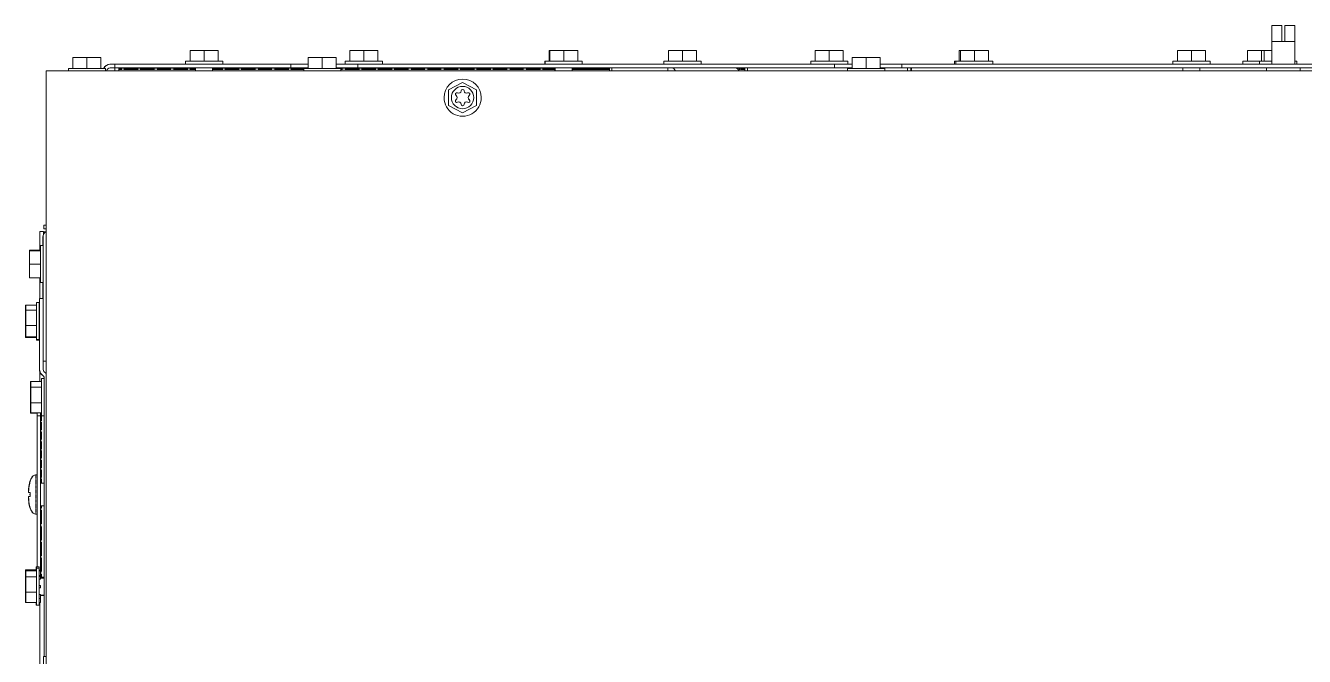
# Model space of a CAD drawing. Header units: millimetres. Extents: x 60499 to 556746, y 248297 to 497145.
# Drawn here: x 155661 to 167626, y 490865 to 496767 of the extents above; entities that cross this region are included whole.
import ezdxf

# ---------------------------------------------------------------- set-up
doc = ezdxf.new("R2010")
doc.units = ezdxf.units.MM
doc.linetypes.add('PHANTOM', pattern=[20, 10, -2, 2, -2, 2, -2])

msp = doc.modelspace()

# ---------------------------------------------------------------- linework, layer by layer
at = {"color": 7, "lineweight": 13, "ltscale": 0.002787}
for p, q in [((167415, 496767), (167321, 496767)), ((167536, 496767), (167442, 496767))]:
    msp.add_line(p, q, dxfattribs=at)
at = {"color": 7, "lineweight": 13, "ltscale": 0.004472}
for p, q in [((167321, 496767), (167321, 496617)), ((167415, 496767), (167415, 496617)), ((167416, 496767), (167416, 496617)), ((167442, 496767), (167442, 496617)), ((167536, 496767), (167536, 496617)), ((167537, 496767), (167537, 496617))]:
    msp.add_line(p, q, dxfattribs=at)
at = {"color": 7, "lineweight": 13, "ltscale": 3.84774e-05}
msp.add_line((167416, 496767), (167415, 496767), dxfattribs=at)
at = {"color": 7, "lineweight": 13, "ltscale": 3.84473e-05}
for p, q in [((167537, 496767), (167536, 496767)), ((167536, 496617), (167537, 496617))]:
    msp.add_line(p, q, dxfattribs=at)
at = {"color": 7, "lineweight": 13, "ltscale": 0.006375}
msp.add_line((167321, 496617), (167536, 496617), dxfattribs=at)
at = {"color": 7, "lineweight": 13, "ltscale": 0.006315}
for p, q in [((167321, 496617), (167321, 496405)), ((167536, 496617), (167536, 496405))]:
    msp.add_line(p, q, dxfattribs=at)
at = {"color": 7, "lineweight": 13, "ltscale": 0.005465}
msp.add_line((167537, 496617), (167537, 496433), dxfattribs=at)
at = {"color": 7, "lineweight": 13, "ltscale": 0.0039}
for p, q in [((156104, 496468), (156235, 496468)), ((156235, 496468), (156366, 496468)), ((157200, 496534), (157331, 496534)), ((157331, 496534), (157462, 496534)), ((158306, 496468), (158437, 496468)), ((158437, 496468), (158568, 496468)), ((158694, 496534), (158825, 496534)), ((158825, 496534), (158956, 496534)), ((160565, 496534), (160696, 496534)), ((160696, 496534), (160827, 496534)), ((163050, 496534), (163181, 496534)), ((163181, 496534), (163312, 496534)), ((163395, 496468), (163526, 496468)), ((163526, 496468), (163657, 496468)), ((166438, 496534), (166569, 496534)), ((166569, 496534), (166700, 496534)), ((167093, 496534), (167224, 496534))]:
    msp.add_line(p, q, dxfattribs=at)
at = {"color": 7, "lineweight": 13, "ltscale": 0.003}
for p, q in [((156104, 496367), (156104, 496468)), ((156235, 496367), (156235, 496468)), ((156366, 496367), (156366, 496468)), ((157200, 496433), (157200, 496534)), ((157331, 496433), (157331, 496534)), ((157462, 496433), (157462, 496534)), ((158306, 496367), (158306, 496468)), ((158437, 496367), (158437, 496468)), ((158568, 496367), (158568, 496468)), ((158694, 496433), (158694, 496534)), ((158825, 496433), (158825, 496534)), ((158956, 496433), (158956, 496534)), ((160561, 496433), (160561, 496534)), ((160563, 496433), (160563, 496534)), ((160565, 496433), (160565, 496534)), ((160696, 496433), (160696, 496534)), ((160827, 496433), (160827, 496534)), ((161677, 496433), (161677, 496534)), ((161677, 496433), (161677, 496534)), ((161808, 496433), (161808, 496534)), ((161939, 496433), (161939, 496534)), ((163050, 496433), (163050, 496534)), ((163181, 496433), (163181, 496534)), ((163312, 496433), (163312, 496534)), ((163395, 496367), (163395, 496468)), ((163526, 496367), (163526, 496468)), ((163657, 496367), (163657, 496468)), ((164396, 496433), (164396, 496534)), ((164396, 496433), (164396, 496534)), ((164407, 496433), (164407, 496534)), ((164407, 496433), (164407, 496534)), ((164538, 496433), (164538, 496534)), ((164669, 496433), (164669, 496534)), ((166438, 496433), (166438, 496534)), ((166569, 496433), (166569, 496534)), ((166700, 496433), (166700, 496534)), ((167093, 496433), (167093, 496534)), ((167224, 496433), (167224, 496534)), ((167250, 496433), (167250, 496534)), ((155799, 494665), (155698, 494665)), ((155799, 494660), (155698, 494660)), ((155799, 494535), (155698, 494535)), ((155797, 494407), (155696, 494407)), ((155799, 494407), (155698, 494407)), ((155763, 494150), (155663, 494150)), ((155763, 494106), (155663, 494106)), ((155763, 493960), (155663, 493960)), ((155762, 493849), (155661, 493849)), ((155763, 493856), (155663, 493856)), ((155763, 493850), (155663, 493850)), ((155810, 493438), (155710, 493438)), ((155810, 493384), (155710, 493384)), ((155810, 493239), (155710, 493239)), ((155810, 493143), (155710, 493143)), ((155763, 491676), (155662, 491676)), ((155763, 491665), (155662, 491665)), ((155763, 491611), (155662, 491611)), ((155763, 491467), (155662, 491467)), ((155761, 491370), (155661, 491370)), ((155763, 491370), (155662, 491370))]:
    msp.add_line(p, q, dxfattribs=at)
at = {"color": 7, "lineweight": 13, "ltscale": 4.09704e-05}
msp.add_line((160561, 496534), (160563, 496534), dxfattribs=at)
at = {"color": 7, "lineweight": 13, "ltscale": 7.19536e-05}
msp.add_line((160563, 496534), (160565, 496534), dxfattribs=at)
at = {"color": 7, "lineweight": 13, "ltscale": 2.25277e-06}
for p, q in [((161677, 496534), (161677, 496534)), ((164396, 496534), (164396, 496534)), ((164407, 496534), (164407, 496534))]:
    msp.add_line(p, q, dxfattribs=at)
at = {"color": 7, "lineweight": 13, "ltscale": 0.003901}
for p, q in [((161677, 496534), (161808, 496534)), ((164407, 496534), (164538, 496534))]:
    msp.add_line(p, q, dxfattribs=at)
at = {"color": 7, "lineweight": 13, "ltscale": 0.003899}
for p, q in [((161808, 496534), (161939, 496534)), ((164538, 496534), (164669, 496534))]:
    msp.add_line(p, q, dxfattribs=at)
at = {"color": 7, "lineweight": 13, "ltscale": 0.000321035}
msp.add_line((164396, 496534), (164407, 496534), dxfattribs=at)
at = {"color": 7, "lineweight": 13, "ltscale": 0.000774564}
msp.add_line((167224, 496534), (167250, 496534), dxfattribs=at)
at = {"color": 7, "lineweight": 13, "ltscale": 0.002138}
msp.add_line((167250, 496534), (167321, 496534), dxfattribs=at)
at = {"color": 7, "lineweight": 13, "ltscale": 0.03937}
for p, q in [((172670, 496345), (155854, 496345)), ((155854, 496345), (155854, 489312)), ((155854, 496345), (155854, 489312)), ((156496, 496405), (158142, 496405)), ((158141, 496405), (156496, 496405)), ((158141, 496371), (156496, 496371)), ((158770, 496405), (163231, 496405)), ((163230, 496405), (158771, 496405)), ((163230, 496371), (158771, 496371)), ((163859, 496405), (172321, 496405)), ((172321, 496405), (163860, 496405)), ((172321, 496371), (163860, 496371)), ((155825, 494788), (155825, 493626)), ((155792, 493549), (155792, 494213)), ((155825, 493549), (155825, 494213)), ((155836, 490865), (155836, 493469)), ((155768, 493115), (155768, 491703)), ((155801, 491671), (155801, 493115)), ((155794, 490681), (155794, 491370))]:
    msp.add_line(p, q, dxfattribs=at)
at = {"color": 7, "lineweight": 13, "ltscale": 0.000649279}
for p, q in [((156061, 496345), (156061, 496367)), ((156061, 496345), (156061, 496367)), ((156409, 496345), (156409, 496367)), ((158263, 496345), (158263, 496367)), ((158611, 496345), (158611, 496367)), ((163352, 496345), (163352, 496367)), ((163700, 496345), (163700, 496367))]:
    msp.add_line(p, q, dxfattribs=at)
at = {"color": 7, "lineweight": 13, "ltscale": 0.01035}
for p, q in [((156409, 496367), (156061, 496367)), ((157505, 496433), (157157, 496433)), ((158611, 496367), (158263, 496367)), ((158999, 496433), (158651, 496433)), ((160870, 496433), (160522, 496433)), ((161982, 496433), (161634, 496433)), ((163355, 496433), (163008, 496433)), ((163700, 496367), (163352, 496367)), ((164712, 496433), (164364, 496433)), ((166743, 496433), (166395, 496433))]:
    msp.add_line(p, q, dxfattribs=at)
at = {"color": 7, "lineweight": 13, "ltscale": 0.001325}
for p, q in [((156495, 496405), (156451, 496405)), ((156495, 496371), (156451, 496371))]:
    msp.add_line(p, q, dxfattribs=at)
at = {"color": 7, "lineweight": 13, "ltscale": 0.000990019}
for p, q in [((156495, 496371), (156495, 496405)), ((156496, 496371), (156496, 496405)), ((156496, 496371), (156496, 496405)), ((156496, 496371), (156496, 496405)), ((158141, 496405), (158141, 496371)), ((158142, 496371), (158142, 496405)), ((158142, 496405), (158142, 496371)), ((158770, 496371), (158770, 496405)), ((158770, 496405), (158770, 496371)), ((158771, 496405), (158771, 496371)), ((163230, 496405), (163230, 496371)), ((163231, 496371), (163231, 496405)), ((163231, 496405), (163231, 496371)), ((163859, 496371), (163859, 496405)), ((163859, 496405), (163859, 496371)), ((163860, 496405), (163860, 496371)), ((155825, 494213), (155792, 494213))]:
    msp.add_line(p, q, dxfattribs=at)
at = {"color": 7, "lineweight": 13, "ltscale": 2.22274e-06}
for p, q in [((156496, 496405), (156495, 496405)), ((156496, 496371), (156495, 496371))]:
    msp.add_line(p, q, dxfattribs=at)
at = {"color": 7, "lineweight": 13, "ltscale": 0.00077964}
msp.add_line((156495, 496372), (156495, 496345), dxfattribs=at)
at = {"color": 7, "lineweight": 13, "ltscale": 0.00077171}
msp.add_line((156532, 496345), (156532, 496371), dxfattribs=at)
at = {"color": 7, "linetype": 'PHANTOM', "lineweight": 13, "ltscale": 0.03937}
for p, q in [((156532, 496362), (157252, 496362)), ((156532, 496357), (157252, 496357)), ((157410, 496362), (158263, 496362)), ((157410, 496357), (158263, 496357)), ((158611, 496362), (160614, 496362)), ((158611, 496357), (160614, 496357)), ((155810, 491608), (155810, 492275))]:
    msp.add_line(p, q, dxfattribs=at)
at = {"color": 7, "lineweight": 13, "ltscale": 0.000131442}
msp.add_line((156532, 496362), (156532, 496357), dxfattribs=at)
at = {"color": 7, "lineweight": 13, "ltscale": 0.000762459}
for p, q in [((157157, 496407), (157157, 496433)), ((157505, 496407), (157505, 496433)), ((158651, 496407), (158651, 496433)), ((158999, 496407), (158999, 496433)), ((160518, 496407), (160518, 496433)), ((160520, 496407), (160520, 496433)), ((160522, 496407), (160522, 496433)), ((160870, 496407), (160870, 496433)), ((161634, 496407), (161634, 496433)), ((161982, 496407), (161982, 496433)), ((163008, 496407), (163008, 496433)), ((163355, 496407), (163355, 496433)), ((164353, 496407), (164353, 496433)), ((164364, 496407), (164364, 496433)), ((164712, 496407), (164712, 496433)), ((166395, 496407), (166395, 496433)), ((166743, 496407), (166743, 496433)), ((167050, 496407), (167050, 496433)), ((167207, 496407), (167207, 496433)), ((167554, 496407), (167554, 496433))]:
    msp.add_line(p, q, dxfattribs=at)
at = {"color": 7, "lineweight": 13, "ltscale": 0.001516}
for p, q in [((157157, 496407), (157208, 496407)), ((157454, 496407), (157505, 496407)), ((158651, 496407), (158702, 496407)), ((158948, 496407), (158999, 496407)), ((160522, 496407), (160573, 496407)), ((160819, 496407), (160870, 496407)), ((163008, 496407), (163059, 496407)), ((163304, 496407), (163355, 496407)), ((166395, 496407), (166446, 496407)), ((166692, 496407), (166743, 496407)), ((167050, 496407), (167101, 496407)), ((167207, 496407), (167258, 496407))]:
    msp.add_line(p, q, dxfattribs=at)
at = {"color": 7, "lineweight": 13, "ltscale": 7.49723e-05}
for p, q in [((157183, 496407), (157183, 496405)), ((157225, 496407), (157225, 496405)), ((157227, 496407), (157227, 496405)), ((157262, 496405), (157262, 496407)), ((157331, 496407), (157331, 496405)), ((157352, 496405), (157352, 496407)), ((157406, 496407), (157406, 496405)), ((157436, 496407), (157436, 496405)), ((157442, 496405), (157442, 496407)), ((157479, 496407), (157479, 496405)), ((163113, 496405), (163113, 496407)), ((163202, 496405), (163202, 496407)), ((163292, 496405), (163292, 496407)), ((166421, 496407), (166421, 496405)), ((166463, 496407), (166463, 496405)), ((166465, 496407), (166465, 496405)), ((166500, 496405), (166500, 496407)), ((166569, 496407), (166569, 496405)), ((166590, 496405), (166590, 496407)), ((166644, 496407), (166644, 496405)), ((166674, 496407), (166674, 496405)), ((166680, 496405), (166680, 496407)), ((166717, 496407), (166717, 496405)), ((167312, 496405), (167312, 496407))]:
    msp.add_line(p, q, dxfattribs=at)
at = {"color": 7, "lineweight": 13, "ltscale": 0.003659}
for p, q in [((157208, 496407), (157331, 496407)), ((157331, 496407), (157454, 496407)), ((158702, 496407), (158825, 496407)), ((158825, 496407), (158948, 496407)), ((160573, 496407), (160696, 496407)), ((160696, 496407), (160819, 496407)), ((161808, 496407), (161931, 496407)), ((163059, 496407), (163181, 496407)), ((163181, 496407), (163304, 496407)), ((164538, 496407), (164661, 496407)), ((166446, 496407), (166569, 496407)), ((166569, 496407), (166692, 496407))]:
    msp.add_line(p, q, dxfattribs=at)
at = {"color": 7, "lineweight": 13, "ltscale": 0.000773993}
for p, q in [((157252, 496345), (157252, 496371)), ((157410, 496371), (157410, 496345)), ((160617, 496345), (160617, 496371)), ((160775, 496371), (160775, 496345)), ((163913, 496371), (163913, 496345)), ((163943, 496371), (163943, 496345)), ((166490, 496345), (166490, 496371)), ((166648, 496371), (166648, 496345)), ((167271, 496345), (167271, 496371)), ((167586, 496345), (167586, 496371))]:
    msp.add_line(p, q, dxfattribs=at)
at = {"color": 7, "lineweight": 13, "ltscale": 2.34889e-05}
for p, q in [((158142, 496405), (158141, 496405)), ((158141, 496371), (158142, 496371)), ((158142, 496371), (158141, 496371))]:
    msp.add_line(p, q, dxfattribs=at)
at = {"color": 7, "lineweight": 13, "ltscale": 0.004886}
for p, q in [((158306, 496405), (158142, 496405)), ((158306, 496371), (158142, 496371))]:
    msp.add_line(p, q, dxfattribs=at)
at = {"color": 7, "lineweight": 13, "ltscale": 0.006016}
for p, q in [((158770, 496405), (158568, 496405)), ((158770, 496371), (158568, 496371))]:
    msp.add_line(p, q, dxfattribs=at)
at = {"color": 7, "lineweight": 13, "ltscale": 8.06193e-05}
for p, q in [((158678, 496407), (158678, 496405)), ((158720, 496407), (158720, 496405)), ((158721, 496407), (158721, 496405)), ((158825, 496407), (158825, 496405)), ((158900, 496407), (158900, 496405)), ((158930, 496407), (158930, 496405)), ((158973, 496407), (158973, 496405)), ((167076, 496407), (167076, 496405)), ((167118, 496407), (167118, 496405)), ((167119, 496407), (167119, 496405)), ((167224, 496407), (167224, 496405))]:
    msp.add_line(p, q, dxfattribs=at)
at = {"color": 7, "lineweight": 13, "ltscale": 7.54529e-05}
for p, q in [((158757, 496405), (158757, 496407)), ((158846, 496405), (158846, 496407)), ((158936, 496405), (158936, 496407)), ((160544, 496407), (160544, 496405)), ((160546, 496407), (160546, 496405)), ((167155, 496405), (167155, 496407))]:
    msp.add_line(p, q, dxfattribs=at)
at = {"color": 7, "lineweight": 13, "ltscale": 2.37292e-05}
for p, q in [((158771, 496405), (158770, 496405)), ((158771, 496371), (158770, 496371)), ((163860, 496405), (163859, 496405)), ((163860, 496371), (163859, 496371))]:
    msp.add_line(p, q, dxfattribs=at)
at = {"color": 7, "lineweight": 13, "ltscale": 4.061e-05}
msp.add_line((160520, 496433), (160518, 496433), dxfattribs=at)
at = {"color": 7, "lineweight": 13, "ltscale": 4.00693e-05}
msp.add_line((160518, 496407), (160520, 496407), dxfattribs=at)
at = {"color": 7, "lineweight": 13, "ltscale": 7.18034e-05}
for p, q in [((160522, 496433), (160520, 496433)), ((160520, 496407), (160522, 496407))]:
    msp.add_line(p, q, dxfattribs=at)
at = {"color": 7, "lineweight": 13, "ltscale": 7.50925e-05}
for p, q in [((160548, 496407), (160548, 496405)), ((160590, 496407), (160590, 496405)), ((160592, 496407), (160592, 496405)), ((160627, 496405), (160627, 496407)), ((160696, 496407), (160696, 496405)), ((160717, 496405), (160717, 496407)), ((160771, 496407), (160771, 496405)), ((160801, 496407), (160801, 496405)), ((160807, 496405), (160807, 496407)), ((160844, 496407), (160844, 496405))]:
    msp.add_line(p, q, dxfattribs=at)
at = {"color": 7, "lineweight": 13, "ltscale": 0.000774113}
for p, q in [((160614, 496345), (160614, 496371)), ((163913, 496371), (163913, 496345))]:
    msp.add_line(p, q, dxfattribs=at)
at = {"color": 7, "linetype": 'PHANTOM', "lineweight": 13, "ltscale": 0.010394}
for p, q in [((160775, 496362), (161125, 496362)), ((160775, 496357), (161125, 496357))]:
    msp.add_line(p, q, dxfattribs=at)
at = {"color": 7, "lineweight": 13, "ltscale": 0.000774233}
for p, q in [((161125, 496371), (161125, 496345)), ((161146, 496371), (161146, 496345)), ((161671, 496371), (161671, 496345)), ((162392, 496371), (162392, 496345)), ((162414, 496371), (162414, 496345))]:
    msp.add_line(p, q, dxfattribs=at)
at = {"color": 7, "lineweight": 13, "ltscale": 0.001518}
for p, q in [((161634, 496407), (161685, 496407)), ((164364, 496407), (164415, 496407))]:
    msp.add_line(p, q, dxfattribs=at)
at = {"color": 7, "lineweight": 13, "ltscale": 7.52126e-05}
for p, q in [((161660, 496407), (161660, 496405)), ((161702, 496407), (161702, 496405)), ((161704, 496407), (161704, 496405)), ((161739, 496405), (161739, 496407)), ((161808, 496407), (161808, 496405)), ((161808, 496407), (161808, 496405)), ((161829, 496405), (161829, 496407)), ((161883, 496407), (161883, 496405)), ((161913, 496407), (161913, 496405)), ((161919, 496405), (161919, 496407)), ((161956, 496407), (161956, 496405)), ((164390, 496407), (164390, 496405)), ((164432, 496407), (164432, 496405)), ((164433, 496407), (164433, 496405)), ((164469, 496405), (164469, 496407)), ((164538, 496407), (164538, 496405)), ((164538, 496407), (164538, 496405)), ((164559, 496405), (164559, 496407)), ((164613, 496407), (164613, 496405)), ((164642, 496407), (164642, 496405)), ((164648, 496405), (164648, 496407)), ((164686, 496407), (164686, 496405))]:
    msp.add_line(p, q, dxfattribs=at)
at = {"color": 7, "lineweight": 13, "ltscale": 0.00366}
for p, q in [((161685, 496407), (161808, 496407)), ((164415, 496407), (164538, 496407))]:
    msp.add_line(p, q, dxfattribs=at)
at = {"color": 7, "lineweight": 13, "ltscale": 0.001514}
for p, q in [((161931, 496407), (161982, 496407)), ((164661, 496407), (164712, 496407))]:
    msp.add_line(p, q, dxfattribs=at)
at = {"color": 7, "linetype": 'PHANTOM', "lineweight": 13, "ltscale": 0.002096}
msp.add_line((162322, 496362), (162392, 496362), dxfattribs=at)
at = {"color": 7, "linetype": 'PHANTOM', "lineweight": 13, "ltscale": 0.001975}
msp.add_line((162326, 496357), (162392, 496357), dxfattribs=at)
at = {"color": 7, "lineweight": 13, "ltscale": 8.02588e-05}
for p, q in [((163034, 496407), (163034, 496405)), ((163076, 496407), (163076, 496405)), ((163077, 496407), (163077, 496405)), ((163181, 496407), (163181, 496405)), ((163256, 496407), (163256, 496405)), ((163286, 496407), (163286, 496405)), ((163329, 496407), (163329, 496405)), ((167233, 496407), (167233, 496405)), ((167275, 496407), (167275, 496405)), ((167276, 496407), (167276, 496405)), ((167537, 496407), (167537, 496405))]:
    msp.add_line(p, q, dxfattribs=at)
at = {"color": 7, "lineweight": 13, "ltscale": 2.3519e-05}
for p, q in [((163231, 496405), (163230, 496405)), ((163230, 496371), (163231, 496371)), ((163231, 496371), (163230, 496371))]:
    msp.add_line(p, q, dxfattribs=at)
at = {"color": 7, "lineweight": 13, "ltscale": 0.004882}
for p, q in [((163395, 496405), (163231, 496405)), ((163395, 496371), (163231, 496371))]:
    msp.add_line(p, q, dxfattribs=at)
at = {"color": 7, "lineweight": 13, "ltscale": 0.006021}
for p, q in [((163859, 496405), (163657, 496405)), ((163859, 496371), (163657, 496371))]:
    msp.add_line(p, q, dxfattribs=at)
at = {"color": 7, "linetype": 'PHANTOM', "lineweight": 13, "ltscale": 0.000774113}
msp.add_line((163951, 496371), (163951, 496345), dxfattribs=at)
at = {"color": 7, "lineweight": 13, "ltscale": 0.000394956}
msp.add_line((164366, 496433), (164353, 496433), dxfattribs=at)
at = {"color": 7, "lineweight": 13, "ltscale": 0.000322447}
msp.add_line((164353, 496407), (164364, 496407), dxfattribs=at)
at = {"color": 7, "lineweight": 13, "ltscale": 8.04991e-05}
msp.add_line((164379, 496407), (164379, 496405), dxfattribs=at)
at = {"color": 7, "lineweight": 13, "ltscale": 0.005175}
msp.add_line((167224, 496433), (167050, 496433), dxfattribs=at)
at = {"color": 7, "lineweight": 13, "ltscale": 0.003159}
msp.add_line((167101, 496407), (167207, 496407), dxfattribs=at)
at = {"color": 7, "lineweight": 13, "ltscale": 0.003408}
msp.add_line((167321, 496433), (167207, 496433), dxfattribs=at)
at = {"color": 7, "lineweight": 13, "ltscale": 0.001897}
msp.add_line((167258, 496407), (167321, 496407), dxfattribs=at)
at = {"color": 7, "lineweight": 13, "ltscale": 0.000562232}
for p, q in [((167554, 496433), (167536, 496433)), ((167536, 496407), (167554, 496407))]:
    msp.add_line(p, q, dxfattribs=at)
at = {"color": 7, "lineweight": 13, "ltscale": 0.004405}
for p, q in [((159750, 496236), (159619, 496167)), ((159881, 496167), (159750, 496236)), ((159619, 496167), (159619, 496020)), ((159619, 496167), (159619, 496020)), ((159881, 496019), (159881, 496167)), ((159619, 496020), (159750, 495951)), ((159750, 495951), (159881, 496019))]:
    msp.add_line(p, q, dxfattribs=at)
at = {"color": 7, "lineweight": 13, "ltscale": 0.005195}
msp.add_line((155794, 494665), (155794, 494840), dxfattribs=at)
at = {"color": 7, "lineweight": 13, "ltscale": 0.000999991}
msp.add_line((155794, 494840), (155827, 494840), dxfattribs=at)
at = {"color": 7, "lineweight": 13, "ltscale": 0.002328}
msp.add_line((155823, 494788), (155823, 494710), dxfattribs=at)
at = {"color": 7, "lineweight": 13, "ltscale": 0.000881165}
msp.add_line((155827, 494810), (155827, 494840), dxfattribs=at)
at = {"color": 7, "lineweight": 13, "ltscale": 0.000558057}
msp.add_line((155846, 494836), (155827, 494836), dxfattribs=at)
at = {"color": 7, "lineweight": 13, "ltscale": 0.001}
msp.add_line((155831, 494899), (155831, 494866), dxfattribs=at)
at = {"color": 7, "lineweight": 13, "ltscale": 0.000691361}
for p, q in [((155831, 494899), (155854, 494899)), ((155831, 494866), (155854, 494866))]:
    msp.add_line(p, q, dxfattribs=at)
at = {"color": 7, "lineweight": 13, "ltscale": 0.000155351}
msp.add_line((155698, 494660), (155698, 494665), dxfattribs=at)
at = {"color": 7, "lineweight": 13, "ltscale": 0.001321}
msp.add_line((155797, 494665), (155797, 494710), dxfattribs=at)
at = {"color": 7, "lineweight": 13, "ltscale": 4.89603e-05}
for p, q in [((155799, 494710), (155797, 494710)), ((155763, 494177), (155762, 494177)), ((155663, 493960), (155661, 493960)), ((155763, 493829), (155762, 493829)), ((155710, 493383), (155708, 493383)), ((155810, 493464), (155809, 493464)), ((155763, 491702), (155761, 491702)), ((155763, 491691), (155761, 491691)), ((155662, 491611), (155661, 491611)), ((155662, 491467), (155661, 491467))]:
    msp.add_line(p, q, dxfattribs=at)
at = {"color": 7, "lineweight": 13, "ltscale": 0.007741}
msp.add_line((155799, 494450), (155799, 494710), dxfattribs=at)
at = {"color": 7, "lineweight": 13, "ltscale": 0.000762489}
for p, q in [((155824, 494710), (155799, 494710)), ((155823, 494362), (155797, 494362)), ((155824, 494362), (155799, 494362)), ((155789, 494177), (155763, 494177)), ((155789, 493829), (155763, 493829)), ((155787, 493823), (155762, 493823)), ((155789, 493823), (155763, 493823)), ((155836, 493464), (155810, 493464)), ((155836, 493116), (155810, 493116)), ((155789, 491703), (155763, 491703)), ((155789, 491692), (155763, 491692)), ((155787, 491344), (155761, 491344)), ((155789, 491344), (155763, 491344))]:
    msp.add_line(p, q, dxfattribs=at)
at = {"color": 7, "lineweight": 13, "ltscale": 0.000680878}
msp.add_line((155824, 494687), (155824, 494710), dxfattribs=at)
at = {"color": 7, "lineweight": 13, "ltscale": 0.003131}
msp.add_line((155824, 494582), (155824, 494687), dxfattribs=at)
at = {"color": 7, "lineweight": 13, "ltscale": 1.25254e-05}
for p, q in [((155824, 494679), (155825, 494679)), ((155825, 494667), (155824, 494667)), ((155824, 494664), (155825, 494664)), ((155824, 494628), (155825, 494628)), ((155824, 494615), (155825, 494615)), ((155825, 494590), (155824, 494590)), ((155824, 494575), (155825, 494575)), ((155824, 494564), (155825, 494564)), ((155825, 494494), (155824, 494494)), ((155824, 494463), (155825, 494463)), ((155824, 494457), (155825, 494457)), ((155824, 494444), (155825, 494444)), ((155825, 494435), (155824, 494435)), ((155824, 494393), (155825, 494393))]:
    msp.add_line(p, q, dxfattribs=at)
at = {"color": 7, "lineweight": 13, "ltscale": 0.000155471}
msp.add_line((155696, 494660), (155696, 494665), dxfattribs=at)
at = {"color": 7, "lineweight": 13, "ltscale": 4.93508e-05}
for p, q in [((155698, 494665), (155696, 494665)), ((155698, 494660), (155696, 494660)), ((155698, 494535), (155696, 494535)), ((155663, 494150), (155661, 494150)), ((155710, 493437), (155708, 493437)), ((155710, 493239), (155708, 493239)), ((155662, 491676), (155661, 491676))]:
    msp.add_line(p, q, dxfattribs=at)
at = {"color": 7, "lineweight": 13, "ltscale": 0.003712}
for p, q in [((155696, 494535), (155696, 494660)), ((155698, 494535), (155698, 494660))]:
    msp.add_line(p, q, dxfattribs=at)
at = {"color": 7, "lineweight": 13, "ltscale": 0.003929}
msp.add_line((155824, 494450), (155824, 494582), dxfattribs=at)
at = {"color": 7, "lineweight": 13, "ltscale": 0.003825}
for p, q in [((155696, 494407), (155696, 494535)), ((155698, 494407), (155698, 494535))]:
    msp.add_line(p, q, dxfattribs=at)
at = {"color": 7, "lineweight": 13, "ltscale": 0.002609}
msp.add_line((155799, 494450), (155799, 494362), dxfattribs=at)
at = {"color": 7, "lineweight": 13, "ltscale": 0.002426}
msp.add_line((155824, 494368), (155824, 494450), dxfattribs=at)
at = {"color": 7, "lineweight": 13, "ltscale": 0.001055}
msp.add_line((155794, 494407), (155794, 494371), dxfattribs=at)
at = {"color": 7, "lineweight": 13, "ltscale": 0.000104919}
msp.add_line((155797, 494371), (155794, 494371), dxfattribs=at)
at = {"color": 7, "lineweight": 13, "ltscale": 0.004705}
msp.add_line((155794, 494213), (155794, 494371), dxfattribs=at)
at = {"color": 7, "lineweight": 13, "ltscale": 0.001336}
msp.add_line((155797, 494407), (155797, 494362), dxfattribs=at)
at = {"color": 7, "lineweight": 13, "ltscale": 0.004438}
msp.add_line((155823, 494362), (155823, 494213), dxfattribs=at)
at = {"color": 7, "lineweight": 13, "ltscale": 7.68947e-06}
for p, q in [((155823, 494362), (155823, 494362)), ((155787, 493823), (155787, 493823)), ((155787, 491344), (155787, 491344))]:
    msp.add_line(p, q, dxfattribs=at)
at = {"color": 7, "lineweight": 13, "ltscale": 0.000182865}
msp.add_line((155824, 494362), (155824, 494368), dxfattribs=at)
at = {"color": 7, "lineweight": 13, "ltscale": 0.002016}
msp.add_line((155790, 494145), (155790, 494213), dxfattribs=at)
at = {"color": 7, "lineweight": 13, "ltscale": 4.90204e-05}
for p, q in [((155792, 494213), (155790, 494213)), ((155662, 491665), (155661, 491665))]:
    msp.add_line(p, q, dxfattribs=at)
at = {"color": 7, "lineweight": 13, "ltscale": 0.001318}
for p, q in [((155661, 494106), (155661, 494150)), ((155663, 494106), (155663, 494150))]:
    msp.add_line(p, q, dxfattribs=at)
at = {"color": 7, "lineweight": 13, "ltscale": 0.004334}
for p, q in [((155661, 493960), (155661, 494106)), ((155663, 493960), (155663, 494106))]:
    msp.add_line(p, q, dxfattribs=at)
at = {"color": 7, "lineweight": 13, "ltscale": 4.92006e-05}
for p, q in [((155663, 494106), (155661, 494106)), ((155663, 493856), (155661, 493856))]:
    msp.add_line(p, q, dxfattribs=at)
at = {"color": 7, "lineweight": 13, "ltscale": 0.000237052}
for p, q in [((155762, 494177), (155762, 494169)), ((155763, 494177), (155763, 494169)), ((155789, 494169), (155789, 494177)), ((155761, 491694), (155761, 491702)), ((155763, 491695), (155763, 491703)), ((155789, 491695), (155789, 491703))]:
    msp.add_line(p, q, dxfattribs=at)
at = {"color": 7, "lineweight": 13, "ltscale": 0.000550037}
msp.add_line((155762, 494150), (155762, 494169), dxfattribs=at)
at = {"color": 7, "lineweight": 13, "ltscale": 0.010113}
msp.add_line((155763, 493829), (155763, 494169), dxfattribs=at)
at = {"color": 7, "lineweight": 13, "ltscale": 0.002541}
msp.add_line((155789, 494084), (155789, 494169), dxfattribs=at)
at = {"color": 7, "lineweight": 13, "ltscale": 7.50324e-05}
for p, q in [((155792, 494145), (155789, 494145)), ((155789, 494144), (155792, 494144)), ((155789, 494104), (155792, 494104)), ((155789, 494097), (155792, 494097)), ((155792, 494095), (155789, 494095)), ((155792, 494083), (155789, 494083)), ((155789, 494072), (155792, 494072)), ((155789, 494052), (155792, 494052)), ((155792, 493986), (155789, 493986)), ((155789, 493959), (155792, 493959)), ((155792, 493912), (155789, 493912)), ((155789, 493872), (155792, 493872)), ((155792, 493861), (155789, 493861))]:
    msp.add_line(p, q, dxfattribs=at)
at = {"color": 7, "lineweight": 13, "ltscale": 7.51826e-05}
for p, q in [((155789, 494091), (155792, 494091)), ((155792, 494088), (155789, 494088)), ((155792, 493917), (155789, 493917)), ((155792, 493855), (155789, 493855))]:
    msp.add_line(p, q, dxfattribs=at)
at = {"color": 7, "lineweight": 13, "ltscale": 2.58018e-05}
for p, q in [((155790, 494088), (155789, 494088)), ((155790, 493917), (155789, 493917)), ((155790, 493855), (155789, 493855))]:
    msp.add_line(p, q, dxfattribs=at)
at = {"color": 7, "lineweight": 13, "ltscale": 0.003945}
msp.add_line((155789, 493951), (155789, 494084), dxfattribs=at)
at = {"color": 7, "lineweight": 13, "ltscale": 0.000160638}
for p, q in [((155790, 494083), (155790, 494088)), ((155790, 493912), (155790, 493917))]:
    msp.add_line(p, q, dxfattribs=at)
at = {"color": 7, "lineweight": 13, "ltscale": 0.003109}
for p, q in [((155661, 493856), (155661, 493960)), ((155663, 493856), (155663, 493960))]:
    msp.add_line(p, q, dxfattribs=at)
at = {"color": 7, "lineweight": 13, "ltscale": 0.003038}
msp.add_line((155789, 493849), (155789, 493951), dxfattribs=at)
at = {"color": 7, "lineweight": 13, "ltscale": 0.00018659}
for p, q in [((155661, 493849), (155661, 493856)), ((155663, 493850), (155663, 493856))]:
    msp.add_line(p, q, dxfattribs=at)
at = {"color": 7, "lineweight": 13, "ltscale": 0.000615638}
msp.add_line((155762, 493829), (155762, 493850), dxfattribs=at)
at = {"color": 7, "lineweight": 13, "ltscale": 0.000208937}
msp.add_line((155762, 493823), (155762, 493830), dxfattribs=at)
at = {"color": 7, "lineweight": 13, "ltscale": 0.000209057}
msp.add_line((155763, 493823), (155763, 493830), dxfattribs=at)
at = {"color": 7, "lineweight": 13, "ltscale": 7.50024e-05}
for p, q in [((155789, 493924), (155792, 493924)), ((155792, 493923), (155789, 493923)), ((155789, 493917), (155792, 493917))]:
    msp.add_line(p, q, dxfattribs=at)
at = {"color": 7, "lineweight": 13, "ltscale": 0.000588485}
msp.add_line((155789, 493829), (155789, 493849), dxfattribs=at)
at = {"color": 7, "lineweight": 13, "ltscale": 0.000186349}
msp.add_line((155789, 493823), (155789, 493829), dxfattribs=at)
at = {"color": 7, "lineweight": 13, "ltscale": 0.009113}
msp.add_line((155790, 493549), (155790, 493855), dxfattribs=at)
at = {"color": 7, "lineweight": 13, "ltscale": 0.000861731}
msp.add_line((155825, 493626), (155854, 493626), dxfattribs=at)
at = {"color": 7, "lineweight": 13, "ltscale": 0.002691}
msp.add_line((155794, 493438), (155794, 493528), dxfattribs=at)
at = {"color": 7, "lineweight": 13, "ltscale": 0.000835939}
for p, q in [((155827, 493487), (155807, 493507)), ((155852, 493511), (155832, 493531))]:
    msp.add_line(p, q, dxfattribs=at)
at = {"color": 7, "lineweight": 13, "ltscale": 0.000835875}
msp.add_line((155829, 493487), (155809, 493507), dxfattribs=at)
at = {"color": 7, "lineweight": 13, "ltscale": 0.000132643}
msp.add_line((155835, 493464), (155835, 493469), dxfattribs=at)
at = {"color": 7, "lineweight": 13, "ltscale": 0.001613}
for p, q in [((155708, 493383), (155708, 493437)), ((155661, 491611), (155661, 491665)), ((155662, 491611), (155662, 491665))]:
    msp.add_line(p, q, dxfattribs=at)
at = {"color": 7, "lineweight": 13, "ltscale": 0.00429}
for p, q in [((155708, 493239), (155708, 493383)), ((155710, 493239), (155710, 493384)), ((155661, 491467), (155661, 491611)), ((155662, 491467), (155662, 491611))]:
    msp.add_line(p, q, dxfattribs=at)
at = {"color": 7, "lineweight": 13, "ltscale": 0.001612}
msp.add_line((155710, 493384), (155710, 493438), dxfattribs=at)
at = {"color": 7, "lineweight": 13, "ltscale": 0.000776396}
msp.add_line((155809, 493464), (155809, 493438), dxfattribs=at)
at = {"color": 7, "lineweight": 13, "ltscale": 0.009091}
for p, q in [((155810, 493464), (155810, 493159)), ((155763, 491692), (155763, 491386))]:
    msp.add_line(p, q, dxfattribs=at)
at = {"color": 7, "lineweight": 13, "ltscale": 1.36969e-05}
for p, q in [((155836, 493464), (155836, 493464)), ((155789, 491691), (155789, 491692))]:
    msp.add_line(p, q, dxfattribs=at)
at = {"color": 7, "lineweight": 13, "ltscale": 0.001778}
for p, q in [((155836, 493404), (155836, 493464)), ((155789, 491631), (155789, 491691))]:
    msp.add_line(p, q, dxfattribs=at)
at = {"color": 7, "lineweight": 13, "ltscale": 1.26756e-05}
for p, q in [((155836, 493438), (155836, 493438)), ((155836, 493438), (155836, 493438)), ((155836, 493396), (155836, 493396)), ((155836, 493394), (155836, 493394)), ((155836, 493387), (155836, 493387)), ((155836, 493359), (155836, 493359)), ((155836, 493302), (155836, 493302)), ((155836, 493279), (155836, 493279)), ((155836, 493215), (155836, 493215)), ((155836, 493178), (155836, 493178)), ((155836, 493143), (155836, 493143))]:
    msp.add_line(p, q, dxfattribs=at)
at = {"color": 7, "lineweight": 13, "ltscale": 0.00376}
for p, q in [((155836, 493278), (155836, 493404)), ((155789, 491505), (155789, 491631))]:
    msp.add_line(p, q, dxfattribs=at)
at = {"color": 7, "lineweight": 13, "ltscale": 0.00288}
for p, q in [((155708, 493142), (155708, 493239)), ((155710, 493143), (155710, 493239)), ((155661, 491370), (155661, 491467)), ((155662, 491370), (155662, 491467))]:
    msp.add_line(p, q, dxfattribs=at)
at = {"color": 7, "lineweight": 13, "ltscale": 0.003539}
for p, q in [((155836, 493159), (155836, 493278)), ((155789, 491386), (155789, 491505))]:
    msp.add_line(p, q, dxfattribs=at)
at = {"color": 7, "lineweight": 13, "ltscale": 0.001786}
msp.add_line((155768, 493142), (155708, 493142), dxfattribs=at)
at = {"color": 7, "lineweight": 13, "ltscale": 0.000824455}
for p, q in [((155768, 493143), (155768, 493115)), ((155801, 493143), (155801, 493115))]:
    msp.add_line(p, q, dxfattribs=at)
at = {"color": 7, "lineweight": 13, "ltscale": 0.000989989}
msp.add_line((155768, 493115), (155801, 493115), dxfattribs=at)
at = {"color": 7, "lineweight": 13, "ltscale": 0.001259}
for p, q in [((155810, 493116), (155810, 493159)), ((155836, 493116), (155836, 493159)), ((155763, 491344), (155763, 491386)), ((155789, 491344), (155789, 491386))]:
    msp.add_line(p, q, dxfattribs=at)
at = {"color": 7, "linetype": 'PHANTOM', "lineweight": 13, "ltscale": 0.019575}
msp.add_line((155810, 492485), (155810, 493143), dxfattribs=at)
at = {"color": 7, "lineweight": 13, "ltscale": 0.0003572}
for p, q in [((155768, 492564), (155756, 492564)), ((155768, 492197), (155756, 492197))]:
    msp.add_line(p, q, dxfattribs=at)
at = {"color": 7, "linetype": 'PHANTOM', "lineweight": 13, "ltscale": 0.010925}
msp.add_line((155756, 492564), (155756, 492197), dxfattribs=at)
at = {"color": 7, "lineweight": 13, "ltscale": 4.93808e-05}
msp.add_line((155687, 492399), (155689, 492399), dxfattribs=at)
at = {"color": 7, "lineweight": 13, "ltscale": 0.000445929}
for p, q in [((155689, 492399), (155704, 492399)), ((155704, 492361), (155689, 492361))]:
    msp.add_line(p, q, dxfattribs=at)
at = {"color": 7, "lineweight": 13, "ltscale": 1.4598e-05}
for p, q in [((155702, 492504), (155702, 492504)), ((155703, 492504), (155704, 492504)), ((155702, 492256), (155702, 492256)), ((155704, 492256), (155703, 492256))]:
    msp.add_line(p, q, dxfattribs=at)
at = {"color": 7, "lineweight": 13, "ltscale": 0.001048}
for p, q in [((155801, 492485), (155836, 492485)), ((155801, 492275), (155836, 492275))]:
    msp.add_line(p, q, dxfattribs=at)
at = {"color": 7, "lineweight": 13, "ltscale": 4.89903e-05}
msp.add_line((155689, 492361), (155687, 492361), dxfattribs=at)
at = {"color": 7, "linetype": 'PHANTOM', "lineweight": 13, "ltscale": 9.13124e-06}
msp.add_line((155754, 492197), (155754, 492196), dxfattribs=at)
at = {"color": 7, "lineweight": 13, "ltscale": 0.000406551}
msp.add_line((155768, 492196), (155754, 492196), dxfattribs=at)
at = {"color": 7, "lineweight": 13, "ltscale": 0.000318512}
for p, q in [((155661, 491665), (155661, 491676)), ((155662, 491665), (155662, 491676))]:
    msp.add_line(p, q, dxfattribs=at)
at = {"color": 7, "lineweight": 13, "ltscale": 9.16729e-05}
for p, q in [((155761, 491694), (155761, 491691)), ((155763, 491695), (155763, 491692)), ((155789, 491692), (155789, 491695))]:
    msp.add_line(p, q, dxfattribs=at)
at = {"color": 7, "lineweight": 13, "ltscale": 0.000458244}
msp.add_line((155761, 491691), (155761, 491676), dxfattribs=at)
at = {"color": 7, "lineweight": 13, "ltscale": 0.000375012}
for p, q in [((155801, 491671), (155789, 491671)), ((155789, 491670), (155801, 491670)), ((155789, 491665), (155801, 491665)), ((155801, 491665), (155789, 491665)), ((155789, 491623), (155801, 491623)), ((155801, 491622), (155789, 491622)), ((155789, 491614), (155801, 491614)), ((155789, 491587), (155801, 491587)), ((155801, 491529), (155789, 491529)), ((155789, 491507), (155801, 491507)), ((155801, 491443), (155789, 491443)), ((155789, 491406), (155801, 491406)), ((155801, 491370), (155789, 491370))]:
    msp.add_line(p, q, dxfattribs=at)
at = {"color": 7, "lineweight": 13, "ltscale": 2.85952e-05}
msp.add_line((155801, 491671), (155801, 491670), dxfattribs=at)
at = {"color": 7, "lineweight": 13, "ltscale": 0.00013769}
msp.add_line((155801, 491670), (155801, 491665), dxfattribs=at)
at = {"color": 7, "lineweight": 13, "ltscale": 0.001247}
msp.add_line((155801, 491665), (155801, 491623), dxfattribs=at)
at = {"color": 7, "lineweight": 13, "ltscale": 1.68207e-06}
msp.add_line((155801, 491665), (155801, 491665), dxfattribs=at)
at = {"color": 7, "lineweight": 13, "ltscale": 4.86599e-05}
msp.add_line((155801, 491623), (155801, 491622), dxfattribs=at)
at = {"color": 7, "lineweight": 13, "ltscale": 0.000216386}
msp.add_line((155801, 491622), (155801, 491614), dxfattribs=at)
at = {"color": 7, "lineweight": 13, "ltscale": 0.000817126}
msp.add_line((155801, 491587), (155801, 491614), dxfattribs=at)
at = {"color": 7, "lineweight": 13, "ltscale": 0.001045}
for p, q in [((155801, 491608), (155836, 491608)), ((155801, 491597), (155836, 491597)), ((155801, 491438), (155836, 491438))]:
    msp.add_line(p, q, dxfattribs=at)
at = {"color": 7, "lineweight": 13, "ltscale": 0.000670426}
msp.add_line((155801, 491529), (155801, 491507), dxfattribs=at)
at = {"color": 7, "lineweight": 13, "ltscale": 0.001098}
msp.add_line((155801, 491443), (155801, 491406), dxfattribs=at)
at = {"color": 7, "lineweight": 13, "ltscale": 0.000996117}
msp.add_line((155801, 491438), (155835, 491438), dxfattribs=at)
at = {"color": 7, "lineweight": 13, "ltscale": 0.000112098}
msp.add_line((155827, 491438), (155827, 491434), dxfattribs=at)
at = {"color": 7, "lineweight": 13, "ltscale": 0.017061}
msp.add_line((155835, 490865), (155835, 491438), dxfattribs=at)
at = {"color": 7, "lineweight": 13, "ltscale": 0.000791655}
msp.add_line((155761, 491344), (155761, 491370), dxfattribs=at)
at = {"color": 7, "lineweight": 13, "ltscale": 0.000325991}
msp.add_line((155800, 491370), (155789, 491370), dxfattribs=at)
at = {"color": 7, "lineweight": 13, "ltscale": 7.80962e-06}
msp.add_line((155800, 491370), (155800, 491370), dxfattribs=at)
at = {"color": 7, "lineweight": 13, "ltscale": 0.00077117}
msp.add_line((155801, 491434), (155827, 491434), dxfattribs=at)
at = {"color": 7, "lineweight": 13, "ltscale": 0.001061}
msp.add_line((155801, 491406), (155801, 491370), dxfattribs=at)
at = {"color": 7, "lineweight": 13, "ltscale": 0.000731701}
msp.add_line((155829, 490865), (155854, 490865), dxfattribs=at)
at = {"color": 7, "lineweight": 13, "ltscale": 0.01875}
msp.add_line((155829, 490865), (155829, 490235), dxfattribs=at)
at = {"color": 7, "lineweight": 13, "ltscale": 0.03937}
for points in [[(155702, 492504), (155710, 492524), (155720, 492542), (155731, 492554), (155738, 492558), (155745, 492562), (155754, 492563)], [(155703, 492504), (155711, 492524), (155722, 492542), (155733, 492554), (155739, 492559), (155747, 492562), (155756, 492564)], [(155702, 492504), (155697, 492486), (155691, 492456), (155688, 492426), (155687, 492399)], [(155687, 492399), (155688, 492429), (155690, 492447), (155693, 492467), (155696, 492484), (155702, 492504)], [(155704, 492504), (155699, 492487), (155693, 492457), (155689, 492426), (155689, 492399)], [(155689, 492399), (155690, 492430), (155691, 492447), (155694, 492467), (155698, 492484), (155704, 492504)], [(155687, 492361), (155688, 492331), (155690, 492313), (155693, 492293), (155696, 492276), (155702, 492256)], [(155689, 492361), (155690, 492331), (155691, 492313), (155694, 492293), (155698, 492276), (155704, 492256)], [(155702, 492256), (155710, 492236), (155720, 492218), (155731, 492206), (155738, 492201), (155745, 492198), (155754, 492196)], [(155703, 492256), (155711, 492236), (155722, 492218), (155733, 492206), (155739, 492202), (155747, 492198), (155756, 492197)]]:
    msp.add_lwpolyline(points, dxfattribs=at)
for centre, radius, start, end in [((156450, 496342), 62.7, 90, 156.4534), ((159750, 496093), 174, 359.9911, 179.9911), ((155886, 494788), 62.7, 120.7624, 180), ((155887, 494788), 62.7, 122.5438, 180), ((155849, 493549), 59.3, 180, 225), ((155851, 493549), 59.3, 180, 225), ((155851, 493549), 26, 180, 225), ((155809, 493469), 26, 0, 45), ((155810, 493469), 26, 0, 45), ((155810, 493469), 59.3, 42.9587, 45), ((156066, 492380), 364, 177.024, 182.976), ((156066, 492380), 364, 177.024, 182.976), ((156067, 492380), 364, 177.024, 182.976), ((156067, 492380), 364, 177.024, 182.976), ((155955, 492340), 267, 187.9326, 198.4131), ((155957, 492341), 267, 187.9326, 198.4131)]:
    msp.add_arc(centre, radius, start, end, dxfattribs=at)
for centre, major_axis, ratio, start_param, end_param in [((156451, 496342), (0, -62.7), 1, 3.141593, 4.298355), ((156451, 496342), (0, -29.4), 1, 3.141593, 4.596709), ((156532, 496339), (0, 32.8), 0.000156, 6.283185, 7.068583), ((156532, 496404), (0, -32.8), 0.000156, 6.283185, 6.354817), ((156532, 496404), (0, -66), 0.000156, 0.47639, 0.785398), ((161706, 496315), (0, -56.3), 0.707217, 2.139131, 3.130029), ((162300, 496315), (0, -56.3), 0.707217, 2.139122, 3.129427), ((159750, 496093), (0, -105), 1, 4.712233, 10.995418), ((159696, 496125), (0, -14.1), 1, 2.636284, 5.740878), ((159677, 496094), (0, -22.4), 1, 0.541965, 2.59921), ((159713, 496157), (0, -22.4), 1, 5.777877, 7.835379), ((159750, 496156), (0, -14.1), 1, 1.589165, 4.693708), ((159786, 496157), (0, -22.4), 1, 4.73068, 6.788181), ((159804, 496125), (0, -14.1), 1, 0.541965, 3.646559), ((159823, 496093), (0, -22.4), 1, 3.683557, 5.740802), ((159750, 496093), (0, -174), 1, 4.712233, 7.853826), ((159696, 496062), (0, -14.1), 1, 3.683557, 6.788151), ((159713, 496030), (0, -22.4), 1, 1.589087, 3.646589), ((159750, 496031), (0, -14.1), 1, 4.730757, 7.835301), ((159786, 496030), (0, -22.4), 1, 2.636284, 4.693786), ((159804, 496062), (0, -14.1), 1, 5.777877, 8.882471)]:
    msp.add_ellipse(centre, major_axis=major_axis, ratio=ratio, start_param=start_param, end_param=end_param, dxfattribs=at)

doc.saveas('drawing.dxf')
